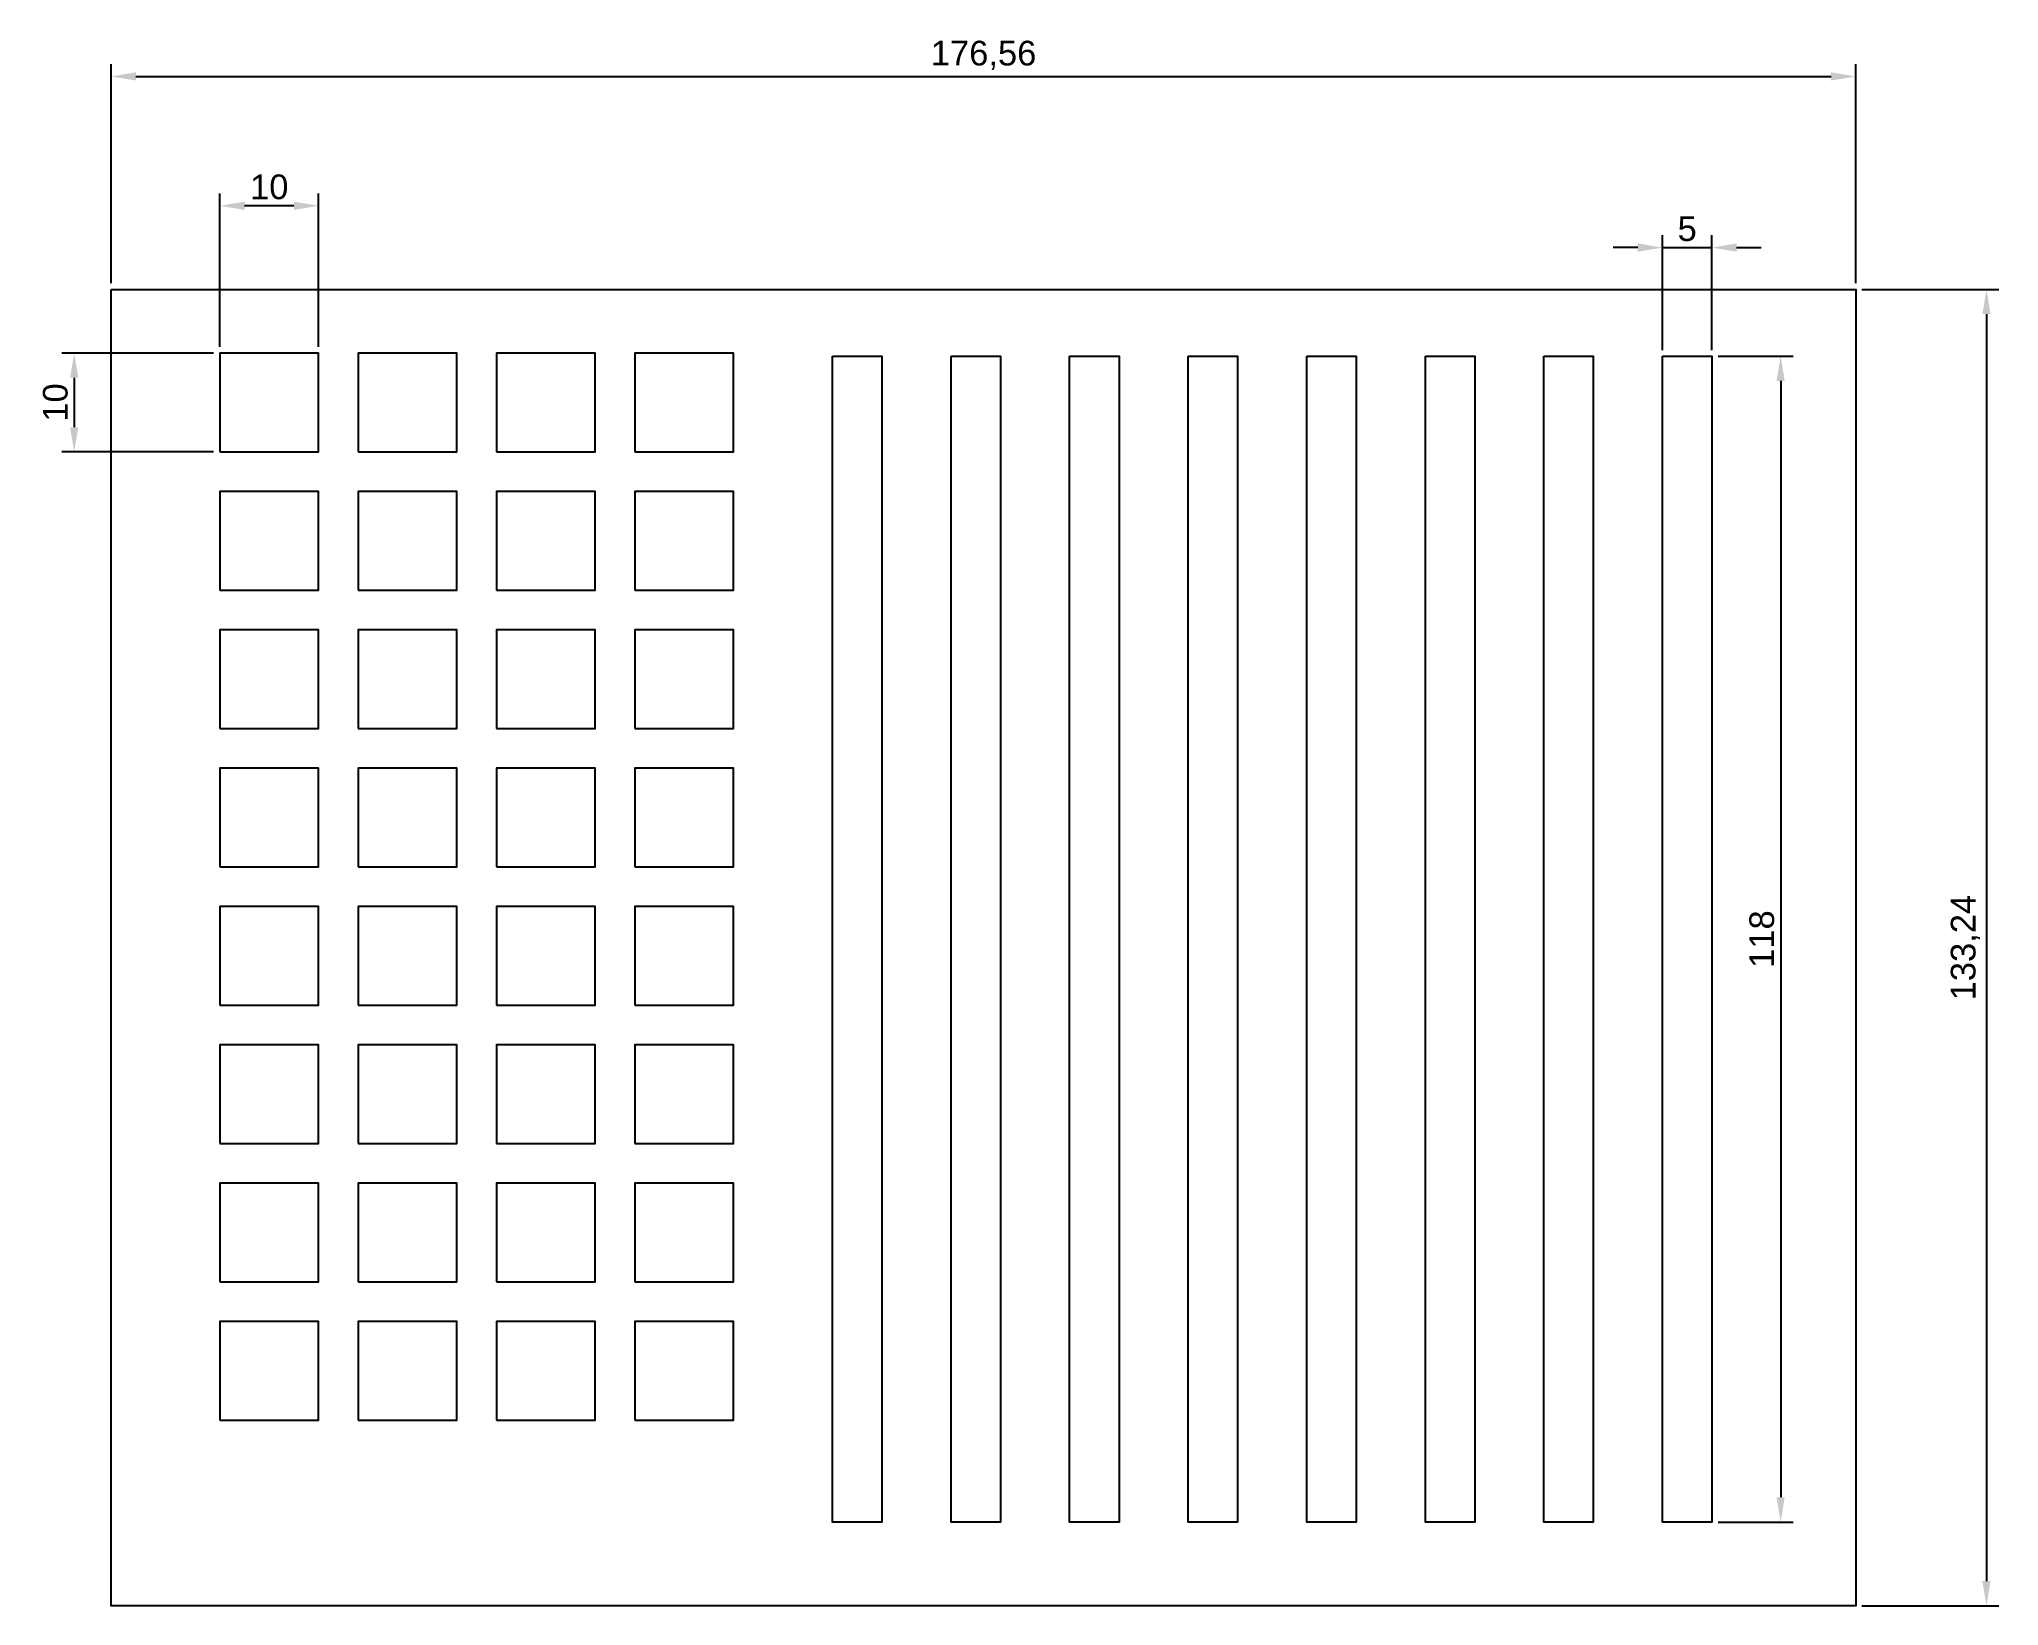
# Model space of a CAD drawing. Header units: millimetres. Extents: x -60 to 138, y -117 to 42.
import ezdxf

# ---------------------------------------------------------------- set-up
doc = ezdxf.new("R2010")
doc.units = ezdxf.units.MM
doc.styles.get("Standard").update_dxf_attribs({"font": 'arial.ttf'})
doc.dimstyles.new('ISO-25', dxfattribs={"dimtxt": 2.5, "dimasz": 2.5, "dimexe": 1.25, "dimexo": 0.625, "dimtad": 1, "dimtxsty": 'Standard', "dimcen": 2.5, "dimadec": 0, "dimazin": 0, "dimtfac": 1, "dimtmove": 0, "dimatfit": 3, "dimfxl": 1, "dimarcsym": 0})

# ---------------------------------------------------------------- blocks, each defined once
blk = doc.blocks.new('*U1')
blk.add_lwpolyline([(-5, -5), (5, -5), (5, 5), (-5, 5)], close=True)
blk = doc.blocks.new('*U2')
at = {"color": 0, "linetype": 'ByBlock', "lineweight": -2, "transparency": 16777216}
for p in [(-42, 0), (-28, 0), (-14, 0), (0, 0), (-42, -14), (-28, -14), (-14, -14), (0, -14), (-42, -28), (-28, -28), (-14, -28), (0, -28), (-42, -42), (-28, -42), (-14, -42), (0, -42), (-42, -56), (-28, -56), (-14, -56), (0, -56), (-42, -70), (-28, -70), (-14, -70), (0, -70), (-42, -84), (-28, -84), (-14, -84), (0, -84), (-42, -98), (-28, -98), (-14, -98), (0, -98)]:
    blk.add_blockref('*U1', p, dxfattribs=at)
blk = doc.blocks.new('*U3')
blk.add_lwpolyline([(-2.5, 59), (2.5, 59), (2.5, -59), (-2.5, -59)], close=True)
blk = doc.blocks.new('*U4')
at = {"color": 0, "linetype": 'ByBlock', "lineweight": -2, "transparency": 16777216}
for p in [(0, 0), (12, 0), (24, 0), (36, 0), (48, 0), (60, 0), (72, 0), (84, 0)]:
    blk.add_blockref('*U3', p, dxfattribs=at)
blk = doc.blocks.new('*D6')
at = {"color": 0, "lineweight": -2, "transparency": 16777216}
for p, q in [((104, 10.31), (104, 21.93)), ((109, 10.31), (109, 21.93)), ((101.5, 20.68), (99, 20.68)), ((104, 20.68), (109, 20.68)), ((111.5, 20.68), (114, 20.68))]:
    blk.add_line(p, q, dxfattribs=at)
at = {"color": 0, "transparency": 16777216}
for points in [[(101.5, 21.1), (101.5, 20.26), (104, 20.68)], [(111.5, 21.1), (111.5, 20.26), (109, 20.68)]]:
    blk.add_solid(points, dxfattribs=at)
at = {"layer": 'Defpoints', "color": 0, "transparency": 16777216}
for p in [(109, 20.68), (104, 9.69), (109, 9.69)]:
    blk.add_point(p, dxfattribs=at)
at = {"color": 0, "transparency": 16777216, "insert": (106.5, 22.58), "char_height": 2.5, "attachment_point": 5}
blk.add_mtext('5', dxfattribs=at)
blk = doc.blocks.new('*D7')
at = {"color": 0, "lineweight": -2, "transparency": 16777216}
for p, q in [((-42, 10.62), (-42, 26.16)), ((-32, 10.62), (-32, 26.16)), ((-34.5, 24.91), (-39.5, 24.91))]:
    blk.add_line(p, q, dxfattribs=at)
at = {"color": 0, "transparency": 16777216}
for points in [[(-39.5, 25.33), (-39.5, 24.49), (-42, 24.91)], [(-34.5, 25.33), (-34.5, 24.49), (-32, 24.91)]]:
    blk.add_solid(points, dxfattribs=at)
at = {"layer": 'Defpoints', "color": 0, "transparency": 16777216}
for p in [(-42, 24.91), (-42, 10), (-32, 10)]:
    blk.add_point(p, dxfattribs=at)
at = {"color": 0, "transparency": 16777216, "insert": (-37, 26.81), "char_height": 2.5, "attachment_point": 5}
blk.add_mtext('10', dxfattribs=at)
blk = doc.blocks.new('*D8')
at = {"color": 0, "lineweight": -2, "transparency": 16777216}
for p, q in [((-42.63, 10), (-57.99, 10)), ((-56.74, 7.5), (-56.74, 2.5)), ((-42.63, 0), (-57.99, 0))]:
    blk.add_line(p, q, dxfattribs=at)
at = {"color": 0, "transparency": 16777216}
for points in [[(-57.16, 7.5), (-56.32, 7.5), (-56.74, 10)], [(-57.16, 2.5), (-56.32, 2.5), (-56.74, 0)]]:
    blk.add_solid(points, dxfattribs=at)
at = {"layer": 'Defpoints', "color": 0, "transparency": 16777216}
for p in [(-42, 10), (-42, 0), (-56.74, 0)]:
    blk.add_point(p, dxfattribs=at)
at = {"color": 0, "transparency": 16777216, "insert": (-58.64, 5), "char_height": 2.5, "attachment_point": 5, "rotation": 90}
blk.add_mtext('10', dxfattribs=at)
blk = doc.blocks.new('*D10')
at = {"color": 0, "lineweight": -2, "transparency": 16777216}
for p, q in [((109.62, 9.69), (117.21, 9.69)), ((115.96, 7.19), (115.96, -105.81)), ((109.62, -108.31), (117.21, -108.31))]:
    blk.add_line(p, q, dxfattribs=at)
at = {"color": 0, "transparency": 16777216}
for points in [[(115.54, 7.19), (116.37, 7.19), (115.96, 9.69)], [(115.54, -105.81), (116.37, -105.81), (115.96, -108.31)]]:
    blk.add_solid(points, dxfattribs=at)
at = {"layer": 'Defpoints', "color": 0, "transparency": 16777216}
for p in [(109, 9.69), (109, -108.31), (115.96, -108.31)]:
    blk.add_point(p, dxfattribs=at)
at = {"color": 0, "transparency": 16777216, "insert": (114.06, -49.31), "char_height": 2.5, "attachment_point": 5, "rotation": 90}
blk.add_mtext('118', dxfattribs=at)
blk = doc.blocks.new('*D11')
at = {"color": 0, "lineweight": -2, "transparency": 16777216}
for p, q in [((124.19, 16.45), (138.04, 16.45)), ((136.79, 13.95), (136.79, -114.29)), ((124.19, -116.79), (138.04, -116.79))]:
    blk.add_line(p, q, dxfattribs=at)
at = {"color": 0, "transparency": 16777216}
for points in [[(136.37, 13.95), (137.2, 13.95), (136.79, 16.45)], [(136.37, -114.29), (137.2, -114.29), (136.79, -116.79)]]:
    blk.add_solid(points, dxfattribs=at)
at = {"layer": 'Defpoints', "color": 0, "transparency": 16777216}
for p in [(123.57, 16.45), (123.57, -116.79), (136.79, -116.79)]:
    blk.add_point(p, dxfattribs=at)
at = {"color": 0, "transparency": 16777216, "insert": (134.66, -50.17), "char_height": 2.5, "attachment_point": 5, "rotation": 90}
blk.add_mtext('133,24', dxfattribs=at)
blk = doc.blocks.new('*D12')
at = {"color": 0, "lineweight": -2, "transparency": 16777216}
for p, q in [((-52.99, 17.08), (-52.99, 39.25)), ((-50.49, 38), (121.07, 38)), ((123.57, 17.08), (123.57, 39.25))]:
    blk.add_line(p, q, dxfattribs=at)
at = {"color": 0, "transparency": 16777216}
for points in [[(-50.49, 38.42), (-50.49, 37.59), (-52.99, 38)], [(121.07, 38.42), (121.07, 37.59), (123.57, 38)]]:
    blk.add_solid(points, dxfattribs=at)
at = {"layer": 'Defpoints', "color": 0, "transparency": 16777216}
for p in [(123.57, 38), (-52.99, 16.45), (123.57, 16.45)]:
    blk.add_point(p, dxfattribs=at)
at = {"color": 0, "transparency": 16777216, "insert": (35.29, 40.13), "char_height": 2.5, "attachment_point": 5}
blk.add_mtext('176,56', dxfattribs=at)

msp = doc.modelspace()

# ---------------------------------------------------------------- linework, layer by layer
msp.add_lwpolyline([(-52.991, 16.451), (123.566, 16.451), (123.566, -116.791), (-52.991, -116.791)], close=True)

# ---------------------------------------------------------------- block references
for name, p in [('*U2', (5, 5)), ('*U4', (22.5, -49.315))]:
    msp.add_blockref(name, p)

# ---------------------------------------------------------------- dimensions: what is measured, and where the dimension line sits
for base, p1, p2, picture, middle in [((123.566, 38.004), (-52.991, 16.451), (123.566, 16.451), '*D12', (35.288, 40.132)), ((-42, 24.91), (-32, 10), (-42, 10), '*D7', (-37, 26.812)), ((109, 20.681), (104, 9.685), (109, 9.685), '*D6', (106.5, 22.577))]:
    dim = msp.add_linear_dim(base=base, p1=p1, p2=p2, dimstyle='ISO-25')
    dim.commit()
    dim.dimension.update_dxf_attribs({"geometry": picture, "text_midpoint": middle})
dim = msp.add_aligned_dim(p1=(123.566, 16.451), p2=(123.566, -116.791), distance=13.22, dimstyle='ISO-25')
dim.commit()
dim.dimension.update_dxf_attribs({"geometry": '*D11', "text_midpoint": (134.659, -50.17)})
for base, p1, p2, picture, middle in [((-56.741, 0), (-42, 10), (-42, 0), '*D8', (-58.642, 5)), ((115.958, -108.315), (109, 9.685), (109, -108.315), '*D10', (114.057, -49.315))]:
    dim = msp.add_linear_dim(base=base, p1=p1, p2=p2, angle=90, dimstyle='ISO-25')
    dim.commit()
    dim.dimension.update_dxf_attribs({"geometry": picture, "text_midpoint": middle})

doc.saveas('drawing.dxf')
